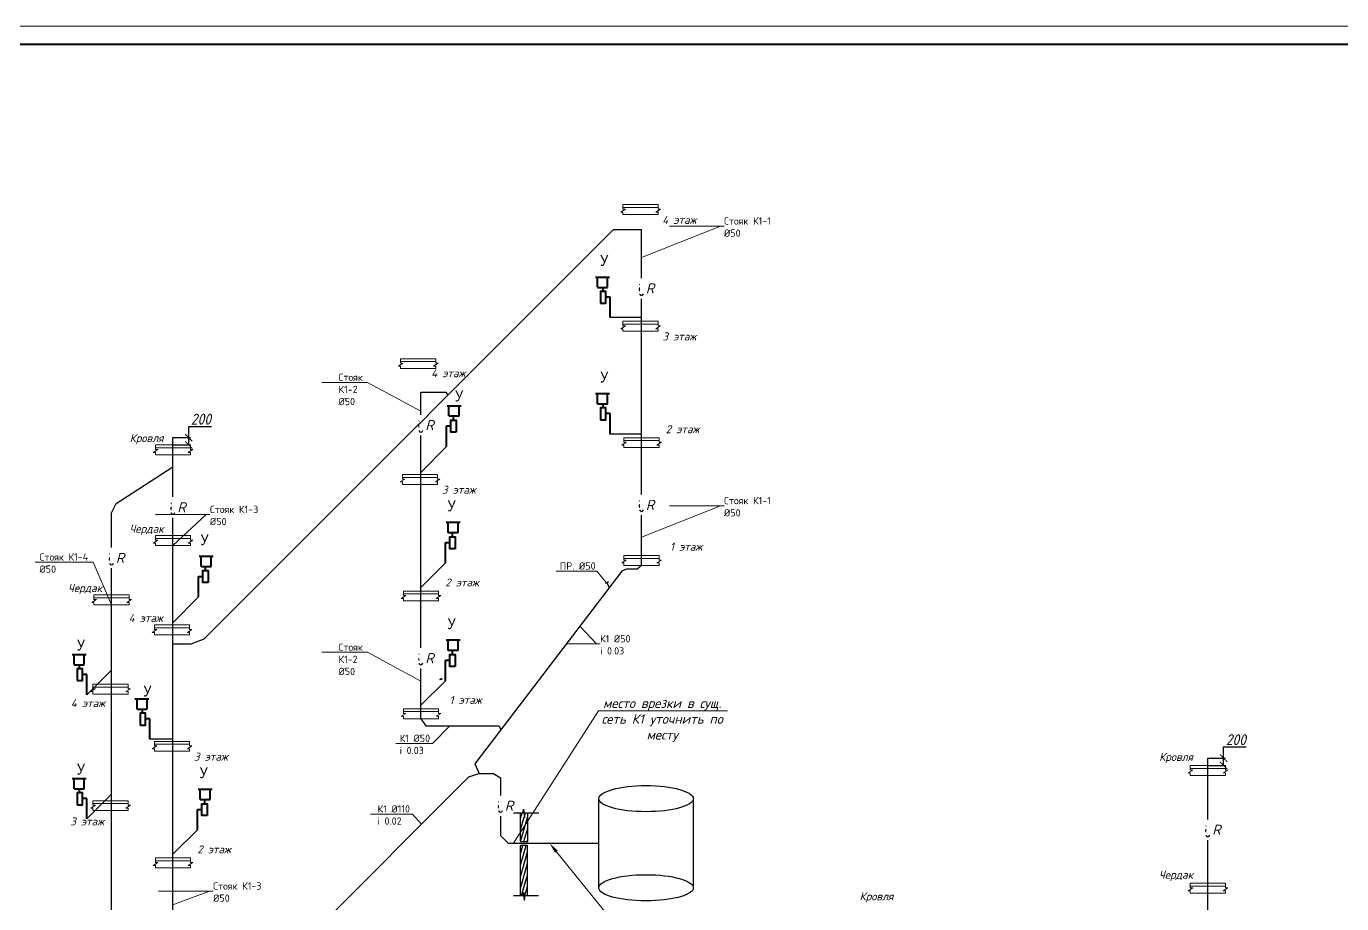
# Model space of a CAD drawing. Header units: millimetres. Extents: x -10178924 to 11692288, y -947381 to 58396.
# Drawn here: x -149975 to -113803, y -65241 to -41120 of the extents above; entities that cross this region are included whole.
import ezdxf
from ezdxf import colors
from ezdxf.entities.mleader import LeaderData, LeaderLine
from ezdxf.math import Vec2, Vec3

# ---------------------------------------------------------------- set-up
doc = ezdxf.new("R2010")
doc.units = ezdxf.units.MM
for name, color, linetype, lineweight in [('!К1', 32, 'Continuous', 30), ('_0', 7, 'Continuous', 25), ('_канализация', 7, 'Continuous', 70), ('Выноски ВК', 7, 'Continuous', 0), ('К1ку', 244, 'Continuous', 35), ('Перекрытие ВК', 7, 'Continuous', 20)]:
    doc.layers.add(name, color=color, linetype=linetype, lineweight=lineweight)
for name, color, linetype in [('00_00_потолок_Панели из стали', 7, 'Continuous'), ('_надписи канализация', 7, 'Continuous'), ('_надписи_вода', 7, 'Continuous'), ('PDF _Ramka', 7, 'Continuous')]:
    doc.layers.add(name, color=color, linetype=linetype)
doc.styles.add('ISOCPEUR', font='isocpeui.ttf', dxfattribs={"width": 0.9})
doc.styles.add('PDF ISOCPEUR', font='isocpeur.ttf')
doc.styles.add('STANDART2', font='arial.ttf')
doc.styles.add('ОЛЬГА', font='isocpeui.ttf', dxfattribs={"height": 280})
doc.dimstyles.new('ISOCPEUR М1_1', dxfattribs={"dimscale": 0, "dimtxt": 300, "dimasz": 200, "dimexe": 50, "dimexo": 0, "dimgap": 50, "dimtad": 1, "dimtoh": 1, "dimdec": 0, "dimzin": 0, "dimdsep": 46, "dimtxsty": 'ISOCPEUR', "dimblk": 'ARCHTICK', "dimcen": 0.09, "dimclrd": 256, "dimadec": 0, "dimazin": 0, "dimtfac": 1, "dimtdec": 0, "dimtofl": 0, "dimtmove": 0, "dimatfit": 3, "dimfxl": 10, "dimtolj": 1, "dimtzin": 0, "dimarcsym": 0})

# ---------------------------------------------------------------- blocks, each defined once
blk = doc.blocks.new('dj plocica')
at = {"lineweight": 13}
for p, q in [((35.4, 0), (-35.4, 0)), ((-35.4, -9.2), (-35.4, 0)), ((35.4, -9.2), (35.4, 0)), ((-30.5, -9.2), (-39.8, -15.1)), ((-39.8, -15.1), (-35.4, -15.1)), ((-35.4, -5.8), (35.3, -5.8)), ((-35.4, -9.2), (-30.5, -9.2)), ((-35.4, -15.1), (-35.4, -20)), ((35.4, -20), (-35.4, -20)), ((40.2, -9.2), (30.9, -15.1)), ((30.9, -15.1), (35.4, -15.1)), ((35.4, -9.2), (40.2, -9.2)), ((35.4, -15.1), (35.4, -20))]:
    blk.add_line(p, q, dxfattribs=at)
blk = doc.blocks.new('_None')
blk = doc.blocks.new('_ArchTick')
at = {"color": 0, "linetype": 'ByBlock', "const_width": 0.15}
blk.add_lwpolyline([(-0.5, -0.5), (0.5, 0.5)], dxfattribs=at)
blk = doc.blocks.new('*D3043')
at = {"layer": '00_00_потолок_Панели из стали', "color": 0, "lineweight": -2, "transparency": 16777216}
for p, q in [((-145942, -52429), (-145458, -52429)), ((-145942, -52629), (-145458, -52629))]:
    blk.add_line(p, q, dxfattribs=at)
at = {"layer": '00_00_потолок_Панели из стали', "lineweight": -2, "transparency": 16777216}
for p, q in [((-145508, -52429), (-145508, -52121)), ((-145508, -52121), (-144884, -52121)), ((-145508, -52629), (-145508, -52429))]:
    blk.add_line(p, q, dxfattribs=at)
at = {"layer": 'Defpoints', "color": 0, "transparency": 16777216}
for p in [(-145942, -52429), (-145942, -52629), (-145508, -52629)]:
    blk.add_point(p, dxfattribs=at)
at = {"layer": '00_00_потолок_Панели из стали', "lineweight": -2, "transparency": 16777216, "xscale": 200, "yscale": 200, "zscale": 200}
for p, rotation in [((-145508, -52429), 90), ((-145508, -52629), 270)]:
    blk.add_blockref('_ArchTick', p, dxfattribs=dict(at, rotation=rotation))
at = {"layer": '00_00_потолок_Панели из стали', "color": 0, "transparency": 16777216, "insert": (-145171, -51921), "char_height": 300, "attachment_point": 5, "style": 'ISOCPEUR'}
blk.add_mtext('\\A1;200', dxfattribs=at)
blk = doc.blocks.new('Рамка')
at = {"layer": 'PDF _Ramka', "lineweight": 20}
blk.add_lwpolyline([(100287, -596749), (100287, -512657), (-18603, -512657), (-18603, -596749)], close=True, dxfattribs=at)
at = {"layer": 'PDF _Ramka', "lineweight": 40}
blk.add_lwpolyline([(99787, -513153), (-16604, -513153), (-16604, -596246), (99787, -596246)], close=True, dxfattribs=at)
blk = doc.blocks.new('*D3050')
at = {"layer": '00_00_потолок_Панели из стали', "lineweight": -2, "transparency": 16777216}
for p, q in [((-117049, -61241), (-117049, -60933)), ((-117049, -60933), (-116426, -60933)), ((-117049, -61441), (-117049, -61241))]:
    blk.add_line(p, q, dxfattribs=at)
at = {"layer": '00_00_потолок_Панели из стали', "color": 0, "lineweight": -2, "transparency": 16777216}
for p, q in [((-117483, -61241), (-116999, -61241)), ((-117483, -61441), (-116999, -61441))]:
    blk.add_line(p, q, dxfattribs=at)
at = {"layer": 'Defpoints', "color": 0, "transparency": 16777216}
for p in [(-117483, -61241), (-117483, -61441), (-117049, -61441)]:
    blk.add_point(p, dxfattribs=at)
at = {"layer": '00_00_потолок_Панели из стали', "lineweight": -2, "transparency": 16777216, "xscale": 200, "yscale": 200, "zscale": 200}
for p, rotation in [((-117049, -61241), 90), ((-117049, -61441), 270)]:
    blk.add_blockref('_ArchTick', p, dxfattribs=dict(at, rotation=rotation))
at = {"layer": '00_00_потолок_Панели из стали', "color": 0, "transparency": 16777216, "insert": (-116712, -60733), "char_height": 300, "attachment_point": 5, "style": 'ISOCPEUR'}
blk.add_mtext('\\A1;200', dxfattribs=at)

msp = doc.modelspace()

# ---------------------------------------------------------------- linework, layer by layer
at = {"layer": '!К1'}
for p, q in [((-133059.3, -49126.8, 840), (-133916.7, -49126.8, 840)), ((-133059.3, -52330.4, 840), (-133916.7, -52330.4, 840)), ((-139122.9, -53382.6, 840), (-138423.4, -52669.9)), ((-139122.7, -56544.8, 840), (-138448.9, -55873.3, 1680)), ((-133472.2, -56047, 840), (-133598.5, -56099.3, 840)), ((-133172.9, -56047, 840), (-133472.2, -56047, 840)), ((-133598.5, -56099.3, 840), (-137637.3, -61395.5, 840)), ((-134049, -56426.1, 840), (-133956.6, -56387.8, 840)), ((-133943.1, -56551.2, 840), (-134002.8, -56407, 840)), ((-145941.7, -57517, 840), (-145242.2, -56804.2)), ((-145448.2, -58102.9, 840), (-145941.7, -58102.9, 840)), ((-147632.4, -58821.6, 840), (-148309.3, -59500.6, 1680)), ((-139122.7, -59782.5, 840), (-138448.9, -59110.9, 1680)), ((-138986.2, -60355.7, 840), (-136974.4, -60347.6, 840)), ((-136974.4, -60347.6, 840), (-136926.5, -60463.3, 840)), ((-145941.7, -60720.6, 840), (-146581.6, -60720.6, 840)), ((-137637.3, -61395.5, 840), (-137526.1, -61664, 840)), ((-148323.8, -72271.7, 840), (-137805.9, -61754, 840)), ((-137805.9, -61754, 840), (-137528.4, -61664, 840)), ((-137528.4, -61664, 840), (-137128.2, -61664, 840)), ((-137526.1, -61664, 840), (-137470.3, -61664, 840)), ((-147632.4, -62232.5, 840), (-148309.3, -62911.6, 1680)), ((-145941.6, -63882.8, 840), (-145267.8, -63211.2, 1680))]:
    msp.add_line(p, q, dxfattribs=at)
at = {"layer": '!К1', "elevation": 840}
for points in [[(-133059.5, -49500.2), (-133059.5, -46713.4)], [(-133059.3, -52703.8), (-133059.3, -49500.2)], [(-139122.9, -53714.6), (-139122.9, -51174.3)], [(-139122.9, -51174.3), (-138441.1, -51174.3), (-138387.2, -51263.1)], [(-145941.7, -57849), (-145941.7, -52429.2)], [(-133059.3, -55941.4), (-133059.3, -52703.8)], [(-139122.7, -56918.2), (-139122.7, -53714.6)], [(-147632.4, -59478.7), (-147632.4, -54493.7)], [(-133059.3, -55941.4), (-133172.9, -56047)], [(-139122.7, -60155.8), (-139122.7, -56918.2)], [(-145941.7, -61052.6), (-145941.7, -57849)], [(-147632.4, -62682.3), (-147632.4, -59478.7)], [(-139122.9, -60155.8), (-138986.2, -60355.7)], [(-145941.6, -64256.1), (-145941.6, -61052.6)], [(-137128.2, -61664), (-136935.7, -61784.1), (-136935.7, -63367.6), (-136724.3, -63579), (-134232.3, -63579)], [(-147632.3, -65885.9), (-147632.3, -62682.3)], [(-145941.6, -67493.7), (-145941.6, -64256.1)]]:
    msp.add_lwpolyline(points, dxfattribs=at)
at = {"layer": '!К1'}
msp.add_lwpolyline([(-117483.3, -71427.2), (-117483.3, -61241.3)], dxfattribs=at)
for centre in [(-133059.5, -48353, 840), (-139122.9, -52112.8, 840), (-133059.3, -54305.6, 840), (-145941.7, -54372.1, 840), (-147632.4, -55764.5, 840), (-139122.7, -58520, 840), (-136935.7, -62575.9, 840), (-117483.3, -63235.6)]:
    msp.add_circle(centre, 56.6, dxfattribs=at)
for centre in [(-133059.5, -48185.2, 840), (-139122.9, -51945, 840), (-145941.7, -54204.3, 840), (-133059.3, -54137.7, 840), (-147632.4, -55596.6, 840), (-139122.7, -58352.2, 840), (-136935.7, -62408, 840), (-117483.3, -63067.8)]:
    msp.add_arc(centre, 57.1, 191.71386, 348.28614, dxfattribs=at)
msp.add_ellipse((-138575.6, -59067.4, 840), major_axis=(27.7, 11.5), ratio=0.4142, dxfattribs=at)
for p, q in [((-134232.3, -64804.1, 840), (-134232.3, -62353.8, 840)), ((-131632.5, -62353.8, 840), (-131632.5, -64804.1, 840))]:
    msp.add_line(p, q)
for centre in [(-132932.4, -62353.8, 840), (-132932.4, -64804.1, 840)]:
    msp.add_ellipse(centre, major_axis=(1299.9, 0), ratio=0.2763423)
at = {"layer": '_надписи канализация'}
for p, q in [((-136184.9, -63535.4, 840), (-136184.9, -62747.2, 840)), ((-136389.3, -65018.7, 840), (-136389.3, -63639.5, 840)), ((-136385.1, -63535.4, 840), (-136184.9, -63535.4, 840)), ((-136189.2, -65018.7, 840), (-136189.2, -63639.5, 840)), ((-136578.8, -65018.7, 840), (-136311.3, -65018.7, 840)), ((-136311.3, -65018.7, 840), (-136301, -64924.4, 840)), ((-136301, -64924.4, 840), (-136279.8, -65152.7, 840)), ((-136265.1, -65018.7, 840), (-136279.8, -65152.7, 840)), ((-136265.1, -65018.7, 840), (-135886.6, -65018.7, 840))]:
    msp.add_line(p, q, dxfattribs=at)
at = {"layer": '_надписи канализация', "elevation": 840}
msp.add_lwpolyline([(-136189.2, -63639.5), (-136389.3, -63639.5)], dxfattribs=at)
at = {"layer": 'К1ку', "color": 3, "lineweight": 40}
for p, q in [((-134324.7, -48016, 840), (-133938.5, -48016, 840)), ((-134264.7, -48295.7, 840), (-134264.7, -48022.7, 840)), ((-133988.4, -48295.7, 840), (-133988.4, -48022.7, 840)), ((-134264.8, -48298.8, 840), (-133991.7, -48298.8, 840)), ((-134115.2, -48414.3, 840), (-134115.2, -48309.7, 840)), ((-133916.7, -48565, 840), (-134030.2, -48565, 840)), ((-133916.7, -49126.8, 840), (-133916.7, -48565, 840)), ((-134324.7, -51219.6, 840), (-133938.5, -51219.6, 840)), ((-134264.7, -51499.3, 840), (-134264.7, -51226.3, 840)), ((-133988.4, -51499.3, 840), (-133988.4, -51226.3, 840)), ((-138015.3, -51559.1), (-138401.6, -51559.1)), ((-138351.7, -51838.8), (-138351.7, -51565.7)), ((-138075.3, -51838.8), (-138075.3, -51565.7)), ((-134264.8, -51502.4, 840), (-133991.7, -51502.4, 840)), ((-134115.2, -51617.9, 840), (-134115.2, -51513.3, 840)), ((-138075.3, -51841.8), (-138348.3, -51841.8)), ((-138224.8, -51957.3), (-138224.8, -51852.8)), ((-133916.7, -51768.6, 840), (-134030.2, -51768.6, 840)), ((-133916.7, -52330.4, 840), (-133916.7, -51768.6, 840)), ((-138423.4, -52669.9), (-138423.4, -52108.1)), ((-138423.4, -52108.1), (-138309.8, -52108.1)), ((-138041.2, -54762.7), (-138427.4, -54762.7)), ((-138377.5, -55042.4), (-138377.5, -54769.3)), ((-138101.2, -55042.4), (-138101.2, -54769.3)), ((-138449.2, -55873.4), (-138449.2, -55311.6)), ((-138449.2, -55311.6), (-138335.7, -55311.6)), ((-138101.1, -55045.4), (-138374.2, -55045.4)), ((-138250.7, -55160.9), (-138250.7, -55056.4)), ((-144834.2, -55693.4), (-145220.4, -55693.4)), ((-145170.5, -55973.1), (-145170.5, -55700.1)), ((-144894.2, -55973.1), (-144894.2, -55700.1)), ((-144894.1, -55976.2), (-145167.1, -55976.2)), ((-145043.6, -56091.7), (-145043.6, -55987.1)), ((-145242.2, -56804.2), (-145242.2, -56242.4)), ((-145242.2, -56242.4), (-145128.7, -56242.4)), ((-138041.2, -58000.3), (-138427.4, -58000.3)), ((-138377.5, -58280), (-138377.5, -58007)), ((-138101.2, -58280), (-138101.2, -58007)), ((-148717.6, -58390), (-148331.3, -58390)), ((-148657.6, -58669.7), (-148657.6, -58396.7)), ((-148381.2, -58669.7), (-148381.2, -58396.7)), ((-138449.2, -59111.1), (-138449.2, -58549.3)), ((-138449.2, -58549.3), (-138335.7, -58549.3)), ((-138101.1, -58283), (-138374.2, -58283)), ((-138250.7, -58398.5), (-138250.7, -58294)), ((-148657.6, -58672.8), (-148384.6, -58672.8)), ((-148508.1, -58788.3), (-148508.1, -58683.7)), ((-148309.6, -58939), (-148423.1, -58939)), ((-148309.6, -59500.8), (-148309.6, -58939)), ((-146989.7, -59609.8, 840), (-146603.4, -59609.8, 840)), ((-146929.7, -59889.5, 840), (-146929.7, -59616.4, 840)), ((-146653.3, -59889.5, 840), (-146653.3, -59616.4, 840)), ((-146929.7, -59892.5, 840), (-146656.7, -59892.5, 840)), ((-146780.2, -60008, 840), (-146780.2, -59903.5, 840)), ((-146581.6, -60158.8, 840), (-146695.2, -60158.8, 840)), ((-146581.6, -60720.6, 840), (-146581.6, -60158.8, 840)), ((-148717.6, -61801), (-148331.3, -61801)), ((-148657.6, -62080.7), (-148657.6, -61807.7)), ((-148381.2, -62080.7), (-148381.2, -61807.7)), ((-148657.6, -62083.8), (-148384.6, -62083.8)), ((-148508.1, -62199.3), (-148508.1, -62094.7)), ((-144860, -62100.6), (-145246.3, -62100.6)), ((-145196.4, -62380.3), (-145196.4, -62107.3)), ((-144920, -62380.3), (-144920, -62107.3)), ((-148309.6, -62350), (-148423.1, -62350)), ((-148309.6, -62911.8), (-148309.6, -62350)), ((-144920, -62383.3), (-145193, -62383.3)), ((-145069.5, -62498.8), (-145069.5, -62394.3)), ((-145268.1, -63211.4), (-145268.1, -62649.6)), ((-145268.1, -62649.6), (-145154.5, -62649.6))]:
    msp.add_line(p, q, dxfattribs=at)
at = {"layer": 'К1ку', "color": 3, "lineweight": 40, "elevation": 840}
for points in [[(-134182.9, -48735.8), (-134036.3, -48735.8), (-134036.3, -48408.3), (-134182.9, -48408.3)], [(-134182.9, -51939.4), (-134036.3, -51939.4), (-134036.3, -51611.9), (-134182.9, -51611.9)], [(-146847.8, -60329.5), (-146701.3, -60329.5), (-146701.3, -60002), (-146847.8, -60002)]]:
    msp.add_lwpolyline(points, close=True, dxfattribs=at)
at = {"layer": 'К1ку', "color": 3, "lineweight": 40}
for points in [[(-138157.2, -52278.8), (-138303.8, -52278.8), (-138303.8, -51951.3), (-138157.2, -51951.3)], [(-138183, -55482.4), (-138329.6, -55482.4), (-138329.6, -55154.9), (-138183, -55154.9)], [(-144976, -56413.2), (-145122.6, -56413.2), (-145122.6, -56085.7), (-144976, -56085.7)], [(-138183, -58720.1), (-138329.6, -58720.1), (-138329.6, -58392.6), (-138183, -58392.6)], [(-148575.8, -59109.8), (-148429.2, -59109.8), (-148429.2, -58782.3), (-148575.8, -58782.3)], [(-148575.8, -62520.8), (-148429.2, -62520.8), (-148429.2, -62193.3), (-148575.8, -62193.3)], [(-145001.9, -62820.3), (-145148.5, -62820.3), (-145148.5, -62492.9), (-145001.9, -62492.9)]]:
    msp.add_lwpolyline(points, close=True, dxfattribs=at)

# ---------------------------------------------------------------- block references
at = {"layer": '!К1', "xscale": 13.65, "yscale": 13.65, "zscale": 13.65}
msp.add_blockref('dj plocica', (-133085.2, -49227.2, 840), dxfattribs=at)
at = {"layer": 'Перекрытие ВК', "ltscale": 10, "xscale": 13.65, "yscale": 13.65, "zscale": 13.65}
for p in [(-133085.2, -46023.6, 840), (-139200.1, -50258, 840), (-133059.3, -52430.8, 840), (-145941.7, -52629.2, 840), (-139148.6, -53441.6, 840), (-145941.7, -55121.8, 840), (-133059.5, -55668.4, 840), (-147632.4, -56751.5, 840), (-139122.7, -56645.2, 840), (-145967.4, -57576, 840), (-147658.1, -59205.7, 840), (-139122.9, -59882.8, 840), (-145967.4, -60779.6, 840), (-117483.2, -61441.3), (-147658.1, -62409.3, 840), (-145941.6, -63983.1, 840), (-117483.1, -64678.9)]:
    msp.add_blockref('dj plocica', p, dxfattribs=at)

# ---------------------------------------------------------------- texts
at = {"layer": '_надписи_вода', "char_height": 220, "width": 1580.673, "attachment_point": 2, "rotation": 360, "line_spacing_factor": 0.8, "style": 'ОЛЬГА'}
for s, insert in [('4 этаж', (-132019.5, -46332.9, 840)), ('3 этаж', (-132019.5, -49536.5, 840)), ('4 этаж', (-138373.7, -50547.3, 840)), ('Кровля', (-146666.9, -52330.7, 840)), ('2 этаж', (-131932.2, -52086.5, 840)), ('3 этаж', (-138082.9, -53750.9, 840)), ('Чердак', (-146666.9, -54823.3, 840)), ('1 этаж', (-131833, -55316.4, 840)), ('2 этаж', (-137995.6, -56301, 840)), ('Чердак', (-148357.6, -56453, 840)), ('4 этаж', (-146692.6, -57277.5, 840)), ('4 этаж', (-148282.6, -59617.5, 840)), ('1 этаж', (-137896.4, -59530.9, 840)), ('3 этаж', (-144901.7, -61088.8, 840)), ('Кровля', (-118358.4, -61097.1)), ('3 этаж', (-148304.7, -62870.1, 840)), ('2 этаж', (-144814.5, -63638.9, 840)), ('Чердак', (-118358.3, -64334.7)), ('Кровля', (-126596.1, -64929.7))]:
    msp.add_mtext(s, dxfattribs=dict(at, insert=insert))
at = {"layer": 'К1ку', "color": 0, "style": 'STANDART2', "width": 0.85}
for p in [(-134198, -47707.7, 840), (-134198, -50911.3, 840), (-138187.9, -51431.9), (-138394.9, -54454.3), (-145187.9, -55385.1), (-138394.9, -57692), (-148588.3, -58280.7), (-146759.2, -59545.1, 840), (-148588.3, -61691.7), (-145213.8, -61792.3)]:
    msp.add_text('У', height=300, dxfattribs=at).set_placement(p)

# ---------------------------------------------------------------- dimensions: what is measured, and where the dimension line sits
at = {"layer": '00_00_потолок_Панели из стали'}
for base, p1, p2, picture, middle in [((-145507.6, -52629.2, 840), (-145941.7, -52429.2, 840), (-145941.7, -52629.2, 840), '*D3043', (-145170.8, -52120.9, 840)), ((-117049.1, -61441.3), (-117483.2, -61241.3), (-117483.2, -61441.3), '*D3050', (-116712.3, -60932.9))]:
    dim = msp.add_linear_dim(base=base, p1=p1, p2=p2, angle=90, dimstyle='ISOCPEUR М1_1', override={"dimscale": 1}, dxfattribs=at)
    dim.commit()
    dim.dimension.update_dxf_attribs({"geometry": picture, "text_midpoint": middle, "dimtype": 160})

# ---------------------------------------------------------------- leaders
at = {"layer": '_надписи канализация'}
ml = msp.add_multileader_mtext('Standard', dxfattribs=at)
ml.set_content(' Сущ.выпуск К1\\P\\pxqc;%%C100\\PПроизвести замену выпуска\\P с сохранение сущ. расположения', color=256, style='ОЛЬГА')
ml.set_leader_properties(lineweight=13)
ml.build(insert=Vec2(0, 0))
ml.multileader.update_dxf_attribs({"text_left_attachment_type": 6, "text_right_attachment_type": 6, "dogleg_length": 100, "arrow_head_size": 300})
ctx = ml.context
ctx.base_point, ctx.char_height, ctx.arrow_head_size, ctx.landing_gap_size, ctx.plane_origin = Vec3(-133427.3, -66121.9, 840), 220, 300, 0.09, Vec3(-791078.8, -714752.7, 840)
ctx.left_attachment, ctx.right_attachment, ctx.text_align_type = 6, 6, 1
notes = []
notes.append((ctx, [(0, (1, 1, 0), (-133527.3, -66121.9, 840), (1, 0), 100, [(0, [(-135585.8, -63579, 840)], 0, [])])]))
ctx.mtext.insert, ctx.mtext.alignment, ctx.mtext.flow_direction = Vec3(-131004.7, -65835.9, 840), 2, 5
at = {"layer": 'Выноски ВК', "ltscale": 50}
ml = msp.add_multileader_mtext('Standard', dxfattribs=at)
ml.set_content('Стояк К1-1 ^J%%C50', color=256, style='PDF ISOCPEUR')
ml.set_leader_properties(color=256, linetype='ByLayer', lineweight=-1)
ml.set_arrow_properties(name='NONE')
ml.build(insert=Vec2(0, 0))
ml.multileader.update_dxf_attribs({"text_left_attachment_type": 6, "text_right_attachment_type": 6, "dogleg_length": 100, "arrow_head_size": 300})
ctx = ml.context
ctx.base_point, ctx.char_height, ctx.arrow_head_size, ctx.landing_gap_size, ctx.plane_origin = Vec3(-130788.3, -46612.1, 840), 200, 300, 0, Vec3(-140909.5, -43767.2, 840)
ctx.left_attachment, ctx.right_attachment = 6, 6
notes.append((ctx, [(0, (1, 1, 0), (-130888.3, -46612.1, 840), (1, 0), 100, [(1, [(-133059.5, -47479.4, 840)], 0, [])])]))
ctx.mtext.insert, ctx.mtext.flow_direction = Vec3(-130788.3, -46372.1, 840), 5
ml = msp.add_multileader_mtext('Standard', dxfattribs=at)
ml.set_content('Стояк К1-4 ^J%%C50', color=256, style='PDF ISOCPEUR')
ml.set_leader_properties(color=256, linetype='ByLayer', lineweight=-1)
ml.set_arrow_properties(name='NONE')
ml.build(insert=Vec2(0, 0))
ml.multileader.update_dxf_attribs({"text_left_attachment_type": 6, "text_right_attachment_type": 6, "dogleg_length": 100, "arrow_head_size": 300})
ctx = ml.context
ctx.base_point, ctx.char_height, ctx.arrow_head_size, ctx.landing_gap_size, ctx.plane_origin = Vec3(-149611.8, -55850, 840), 200, 300, 0, Vec3(-154876.8, -53312.3, 840)
ctx.left_attachment, ctx.right_attachment = 6, 6
notes.append((ctx, [(1, (1, 1, 0), (-148131.8, -55850, 840), (-1, 0), 100, [(1, [(-147632.4, -57024.5, 840)], 0, [])])]))
ctx.mtext.insert, ctx.mtext.flow_direction = Vec3(-149611.8, -55610, 840), 5
ml = msp.add_multileader_mtext('Standard', dxfattribs=at)
ml.set_content('ПР. %%C50', color=256, style='PDF ISOCPEUR')
ml.set_leader_properties(color=256, linetype='ByLayer', lineweight=-1)
ml.set_arrow_properties(name='NONE')
ml.build(insert=Vec2(0, 0))
ml.multileader.update_dxf_attribs({"text_left_attachment_type": 6, "text_right_attachment_type": 6, "dogleg_length": 100, "arrow_head_size": 300})
ctx = ml.context
ctx.base_point, ctx.char_height, ctx.arrow_head_size, ctx.landing_gap_size, ctx.plane_origin = Vec3(-135303.8, -56096.7, 840), 200, 300, 0, Vec3(-141471.6, -53625.4, 840)
ctx.left_attachment, ctx.right_attachment = 6, 6
notes.append((ctx, [(1, (1, 1, 0), (-134283.8, -56096.7, 840), (-1, 0), 100, [(1, [(-134018, -56422.2, 840)], 0, [])])]))
ctx.mtext.insert, ctx.mtext.flow_direction = Vec3(-135303.8, -55856.7, 840), 5
ml = msp.add_multileader_mtext('Standard', dxfattribs=at)
ml.set_content('К1 %%C50\\Pi 0.03', color=256, style='PDF ISOCPEUR')
ml.set_leader_properties(color=256, linetype='ByLayer', lineweight=-1)
ml.set_arrow_properties(name='NONE')
ml.build(insert=Vec2(0, 0))
ml.multileader.update_dxf_attribs({"text_left_attachment_type": 6, "text_right_attachment_type": 6, "dogleg_length": 100, "arrow_head_size": 300})
ctx = ml.context
ctx.base_point, ctx.char_height, ctx.arrow_head_size, ctx.landing_gap_size, ctx.plane_origin = Vec3(-134196.7, -58097.6, 840), 200, 300, 0, Vec3(-141998.8, -53902.9, 840)
ctx.left_attachment, ctx.right_attachment = 6, 6
notes.append((ctx, [(0, (1, 1, 0), (-134296.7, -58097.6, 840), (1, 0), 100, [(1, [(-134754.5, -57615.1, 840)], 0, [])])]))
ctx.mtext.insert, ctx.mtext.flow_direction = Vec3(-134196.7, -57857.6, 840), 5
ml = msp.add_multileader_mtext('Standard', dxfattribs=at)
ml.set_content('К1 %%C50\\Pi 0.03', color=256, style='PDF ISOCPEUR')
ml.set_leader_properties(color=256, linetype='ByLayer', lineweight=-1)
ml.set_arrow_properties(name='NONE')
ml.build(insert=Vec2(0, 0))
ml.multileader.update_dxf_attribs({"text_left_attachment_type": 6, "text_right_attachment_type": 6, "dogleg_length": 100, "arrow_head_size": 300})
ctx = ml.context
ctx.base_point, ctx.char_height, ctx.arrow_head_size, ctx.landing_gap_size, ctx.plane_origin = Vec3(-139708.1, -60835.4, 840), 200, 300, 0, Vec3(-145576.3, -56640.8, 840)
ctx.left_attachment, ctx.right_attachment = 6, 6
notes.append((ctx, [(1, (1, 1, 0), (-138808.1, -60835.4, 840), (-1, 0), 100, [(1, [(-138332, -60353, 840)], 0, [])])]))
ctx.mtext.insert, ctx.mtext.flow_direction = Vec3(-139708.1, -60595.4, 840), 5
ml = msp.add_multileader_mtext('Standard', dxfattribs=at)
ml.set_content('К1 %%C110\\Pi 0.02', color=256, style='PDF ISOCPEUR')
ml.set_leader_properties(color=256, linetype='ByLayer', lineweight=-1)
ml.set_arrow_properties(name='NONE')
ml.build(insert=Vec2(0, 0))
ml.multileader.update_dxf_attribs({"text_left_attachment_type": 6, "text_right_attachment_type": 6, "dogleg_length": 100, "arrow_head_size": 300})
ctx = ml.context
ctx.base_point, ctx.char_height, ctx.arrow_head_size, ctx.landing_gap_size, ctx.plane_origin = Vec3(-140315, -62776.1, 840), 200, 300, 0, Vec3(-146348.8, -59340.2, 840)
ctx.left_attachment, ctx.right_attachment = 6, 6
notes.append((ctx, [(1, (1, 1, 0), (-139355, -62776.1, 840), (-1, 0), 100, [(1, [(-139104.4, -63052.5, 840)], 0, [])])]))
ctx.mtext.insert, ctx.mtext.flow_direction = Vec3(-140315, -62536.1, 840), 5
ml = msp.add_multileader_mtext('Standard', dxfattribs=at)
ml.set_content('Стояк К1-3 ^J%%C50', color=256, style='PDF ISOCPEUR')
ml.set_leader_properties(color=256, linetype='ByLayer', lineweight=-1)
ml.set_arrow_properties(name='NONE')
ml.build(insert=Vec2(0, 0))
ml.multileader.update_dxf_attribs({"text_left_attachment_type": 6, "text_right_attachment_type": 6, "dogleg_length": 100, "arrow_head_size": 300})
ctx = ml.context
ctx.base_point, ctx.char_height, ctx.arrow_head_size, ctx.landing_gap_size, ctx.plane_origin = Vec3(-144836.9, -64895, 840), 200, 300, 0, Vec3(-153185.9, -61558.1, 840)
ctx.left_attachment, ctx.right_attachment = 6, 6
notes.append((ctx, [(0, (1, 1, 0), (-144936.9, -64895, 840), (1, 0), 100, [(1, [(-145941.6, -65270.3, 840)], 0, [])])]))
ctx.mtext.insert, ctx.mtext.flow_direction = Vec3(-144836.9, -64655, 840), 5
for ctx, leaders in notes:
    for number, flags, end, landing, length, lines in leaders:
        leader = LeaderData()
        leader.index, (leader.has_last_leader_line, leader.has_dogleg_vector, leader.attachment_direction) = number, flags
        leader.last_leader_point, leader.dogleg_vector, leader.dogleg_length = Vec3(end), Vec3(landing), length
        for number, points, colour, breaks in lines:
            line = LeaderLine()
            line.index, line.vertices, line.color, line.breaks = number, Vec3.list(points), colors.encode_raw_color(colour), breaks
            leader.lines.append(line)
        ctx.leaders.append(leader)

# ---------------------------------------------------------------- next in the draw order: texts
at = {"layer": '_канализация', "lineweight": 25, "ltscale": 100, "char_height": 280, "width": 271.854, "attachment_point": 2, "style": 'ОЛЬГА', "bg_fill": 2}
for insert in [(-132823.7, -48185.2, 840), (-138887.2, -51945.1, 840), (-145706, -54204.3, 840), (-132823.6, -54137.8, 840), (-147396.7, -55596.7, 840), (-138887, -58352.2, 840), (-136700, -62408.1, 840)]:
    msp.add_mtext('R', dxfattribs=dict(at, insert=insert))

# ---------------------------------------------------------------- next in the draw order: hatches: boundary and pattern name
at = {"layer": '_надписи канализация'}
h = msp.add_hatch(dxfattribs=at)
h.set_pattern_fill('ANSI31', color=256, scale=50, angle=105, style=0)
h.set_pattern_definition([(253.833235, (-21955.025, 47027.4), (97.214124, 17.839124), [])])
h.paths.add_polyline_path([(-136389.3, -65018.7), (-136389.3, -63639.5), (-136189.2, -63639.5), (-136189.2, -65018.7), (-136266.1, -65018.7), (-136279.8, -65152.7), (-136290.4, -65038.5), (-136301, -64924.4), (-136311.3, -65018.7)])
h.paths.add_polyline_path([(-136385.1, -62747.2), (-136310.1, -62747.2), (-136299.1, -62646.4), (-136277.9, -62874.7), (-136184.9, -62747.2), (-136184.9, -63535.4), (-136385.1, -63535.4), (-136385.2, -63535.6)])

# ---------------------------------------------------------------- next in the draw order: linework, layer by layer
at = {"layer": '!К1', "elevation": 840}
for points in [[(-133059.5, -46713.4), (-133837.4, -46713.4), (-145089.7, -57965.6), (-145448.2, -58102.9)], [(-147632.4, -54493.7), (-147502.8, -54241.4), (-145941.7, -53232)]]:
    msp.add_lwpolyline(points, dxfattribs=at)
at = {"layer": '!К1'}
for centre in [(-133059.5, -48460.6, 840), (-139122.9, -52220.4, 840), (-145941.7, -54479.7, 840), (-133059.3, -54400.1, 840), (-147632.4, -55872, 840), (-139122.7, -58614.6, 840), (-136935.7, -62670.5, 840)]:
    msp.add_arc(centre, 57.1, 191.71386, 348.28614, dxfattribs=at)
at = {"layer": '_надписи канализация'}
for p, q in [((-136576.9, -62747.2, 840), (-136310.1, -62747.2, 840)), ((-136385.1, -63535.4, 840), (-136385.1, -62747.2, 840)), ((-136310.1, -62747.2, 840), (-136299.1, -62646.4, 840)), ((-136299.1, -62646.4, 840), (-136277.9, -62874.7, 840)), ((-136263.9, -62747.2, 840), (-136277.9, -62874.7, 840)), ((-136263.9, -62747.2, 840), (-135884.8, -62747.2, 840))]:
    msp.add_line(p, q, dxfattribs=at)

# ---------------------------------------------------------------- next in the draw order: block references
at = {"layer": '_0'}
msp.add_blockref('Рамка', (-153878.2, 471536.2), dxfattribs=at)

# ---------------------------------------------------------------- next in the draw order: leaders
at = {"layer": '_надписи канализация'}
ml = msp.add_multileader_mtext('Standard', dxfattribs=at)
ml.set_content('место врезки в сущ. сеть К1 уточнить по месту', color=256, style='ОЛЬГА')
ml.set_leader_properties(lineweight=13)
ml.set_arrow_properties(name='NONE')
ml.build(insert=Vec2(0, 0))
ml.multileader.update_dxf_attribs({"text_left_attachment_type": 6, "text_right_attachment_type": 6, "dogleg_length": 100, "arrow_head_size": 300})
ctx = ml.context
ctx.base_point, ctx.char_height, ctx.arrow_head_size, ctx.landing_gap_size, ctx.plane_origin = Vec3(-134141.9, -59939.3, 840), 260, 300, 0.09, Vec3(-143951.8, -66659.9, 840)
ctx.left_attachment, ctx.right_attachment, ctx.text_align_type = 6, 6, 1
notes = []
notes.append((ctx, [(0, (1, 1, 0), (-134241.9, -59939.3, 840), (1, 0), 100, [(0, [(-136573.5, -63579, 840)], 0, [])])]))
ctx.mtext.insert, ctx.mtext.width, ctx.mtext.alignment, ctx.mtext.flow_direction = Vec3(-132488.7, -59601.3, 840), 3415.784, 2, 5
at = {"layer": 'Выноски ВК', "ltscale": 50}
ml = msp.add_multileader_mtext('Standard', dxfattribs=at)
ml.set_content('Стояк К1-2 ^J%%C50', color=256, style='PDF ISOCPEUR')
ml.set_leader_properties(color=256, linetype='ByLayer', lineweight=-1)
ml.set_arrow_properties(name='NONE')
ml.build(insert=Vec2(0, 0))
ml.multileader.update_dxf_attribs({"text_left_attachment_type": 6, "text_right_attachment_type": 6, "dogleg_length": 100, "arrow_head_size": 300})
ctx = ml.context
ctx.base_point, ctx.char_height, ctx.arrow_head_size, ctx.landing_gap_size, ctx.plane_origin = Vec3(-141390.2, -50909.4, 840), 200, 300, 0, Vec3(-146267.4, -44858.6, 840)
ctx.left_attachment, ctx.right_attachment = 6, 6
notes.append((ctx, [(1, (1, 1, 0), (-140590.2, -50909.4, 840), (-1, 0), 100, [(1, [(-139122.9, -51705.1, 840)], 0, [])])]))
ctx.mtext.insert, ctx.mtext.width, ctx.mtext.flow_direction = Vec3(-141390.2, -50669.4, 840), 1142.128, 5
ml = msp.add_multileader_mtext('Standard', dxfattribs=at)
ml.set_content('Стояк К1-1 ^J%%C50', color=256, style='PDF ISOCPEUR')
ml.set_leader_properties(color=256, linetype='ByLayer', lineweight=-1)
ml.set_arrow_properties(name='NONE')
ml.build(insert=Vec2(0, 0))
ml.multileader.update_dxf_attribs({"text_left_attachment_type": 6, "text_right_attachment_type": 6, "dogleg_length": 100, "arrow_head_size": 300})
ctx = ml.context
ctx.base_point, ctx.char_height, ctx.arrow_head_size, ctx.landing_gap_size, ctx.plane_origin = Vec3(-130788.1, -54299.9, 840), 200, 300, 0, Vec3(-140909.4, -51455, 840)
ctx.left_attachment, ctx.right_attachment = 6, 6
notes.append((ctx, [(0, (1, 1, 0), (-130888.1, -54299.9, 840), (1, 0), 100, [(1, [(-133059.3, -55167.2, 840)], 0, [])])]))
ctx.mtext.insert, ctx.mtext.flow_direction = Vec3(-130788.1, -54059.9, 840), 5
ml = msp.add_multileader_mtext('Standard', dxfattribs=at)
ml.set_content('Стояк К1-3 ^J%%C50', color=256, style='PDF ISOCPEUR')
ml.set_leader_properties(color=256, linetype='ByLayer', lineweight=-1)
ml.set_arrow_properties(name='NONE')
ml.build(insert=Vec2(0, 0))
ml.multileader.update_dxf_attribs({"text_left_attachment_type": 6, "text_right_attachment_type": 6, "dogleg_length": 100, "arrow_head_size": 300})
ctx = ml.context
ctx.base_point, ctx.char_height, ctx.arrow_head_size, ctx.landing_gap_size, ctx.plane_origin = Vec3(-144924.9, -54540.4, 840), 200, 300, 0, Vec3(-153186.1, -51682.6, 840)
ctx.left_attachment, ctx.right_attachment = 6, 6
notes.append((ctx, [(0, (1, 1, 0), (-145024.9, -54540.4, 840), (1, 0), 100, [(1, [(-145941.7, -55394.8, 840)], 0, [])])]))
ctx.mtext.insert, ctx.mtext.flow_direction = Vec3(-144924.9, -54300.4, 840), 5
ml = msp.add_multileader_mtext('Standard', dxfattribs=at)
ml.set_content('Стояк К1-2 ^J%%C50', color=256, style='PDF ISOCPEUR')
ml.set_leader_properties(color=256, linetype='ByLayer', lineweight=-1)
ml.set_arrow_properties(name='NONE')
ml.build(insert=Vec2(0, 0))
ml.multileader.update_dxf_attribs({"text_left_attachment_type": 6, "text_right_attachment_type": 6, "dogleg_length": 100, "arrow_head_size": 300})
ctx = ml.context
ctx.base_point, ctx.char_height, ctx.arrow_head_size, ctx.landing_gap_size, ctx.plane_origin = Vec3(-141390.1, -58329.6, 840), 200, 300, 0, Vec3(-146267.3, -52278.7, 840)
ctx.left_attachment, ctx.right_attachment = 6, 6
notes.append((ctx, [(1, (1, 1, 0), (-140590.1, -58329.6, 840), (-1, 0), 100, [(1, [(-139122.7, -59125.3, 840)], 0, [])])]))
ctx.mtext.insert, ctx.mtext.width, ctx.mtext.flow_direction = Vec3(-141390.1, -58089.6, 840), 1142.128, 5
for ctx, leaders in notes:
    for number, flags, end, landing, length, lines in leaders:
        leader = LeaderData()
        leader.index, (leader.has_last_leader_line, leader.has_dogleg_vector, leader.attachment_direction) = number, flags
        leader.last_leader_point, leader.dogleg_vector, leader.dogleg_length = Vec3(end), Vec3(landing), length
        for number, points, colour, breaks in lines:
            line = LeaderLine()
            line.index, line.vertices, line.color, line.breaks = number, Vec3.list(points), colors.encode_raw_color(colour), breaks
            leader.lines.append(line)
        ctx.leaders.append(leader)

# ---------------------------------------------------------------- next in the draw order: texts
at = {"layer": '_канализация', "lineweight": 25, "ltscale": 100, "insert": (-117247.6, -63067.9), "char_height": 280, "width": 271.854, "attachment_point": 2, "style": 'ОЛЬГА', "bg_fill": 2}
msp.add_mtext('R', dxfattribs=at)

# ---------------------------------------------------------------- next in the draw order: linework, layer by layer
at = {"layer": '!К1'}
msp.add_arc((-117483.3, -63343.2), 57.1, 191.71386, 348.28614, dxfattribs=at)

doc.saveas('drawing.dxf')
